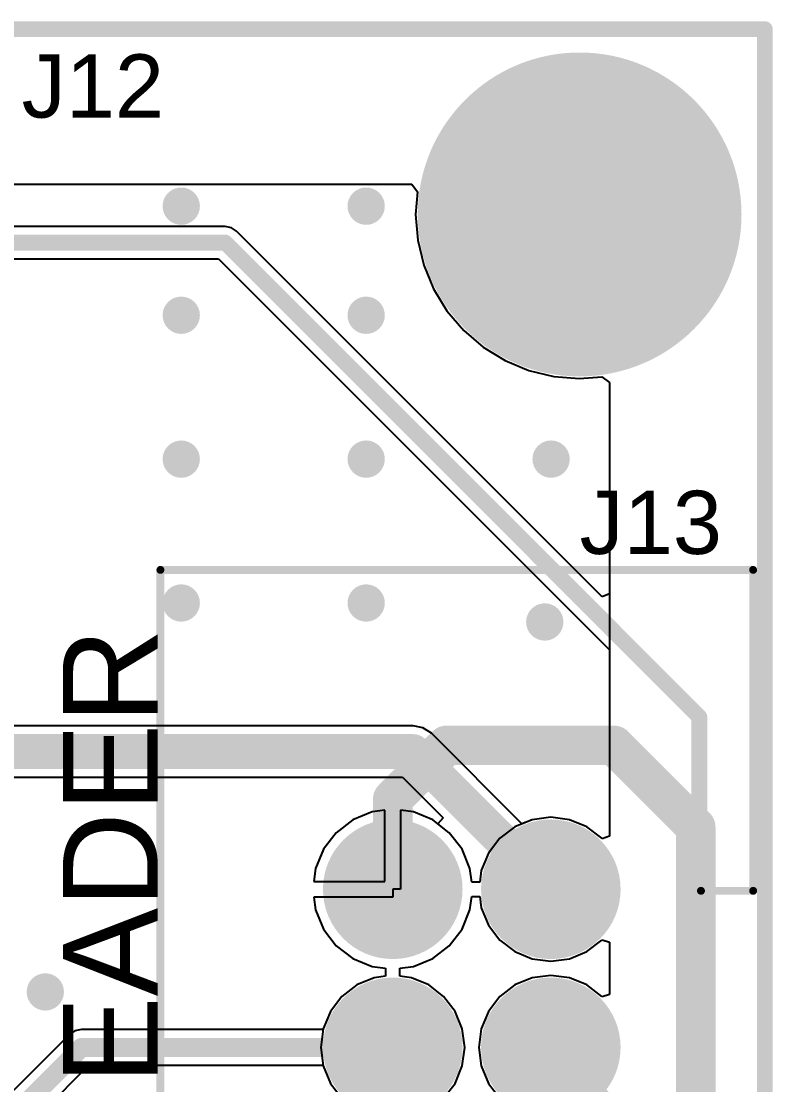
# Model space of a CAD drawing. Header units: millimetres. Extents: x -0.27 to 4.7, y -0.39 to 2.83.
# Drawn here: x 4.155 to 4.63, y 2.1 to 2.773 of the extents above; entities that cross this region are included whole.
import ezdxf

# ---------------------------------------------------------------- set-up
doc = ezdxf.new("R2010")
doc.units = ezdxf.units.MM
doc.header["$MEASUREMENT"] = 0
for name, color, linetype in [('BottomLayer', 5, 'Continuous'), ('BottomSolder', 6, 'Continuous'), ('Mechanical2', 216, 'Continuous'), ('MultiLayer', 9, 'Continuous'), ('PadHoleLayer', 156, 'Continuous'), ('TopLayer', 1, 'Continuous'), ('TopOverlay', 2, 'Continuous'), ('TopSolder', 216, 'Continuous'), ('ViaHoleLayer', 16, 'Continuous')]:
    doc.layers.add(name, color=color, linetype=linetype)
doc.styles.add('Arial', font='', dxfattribs={"height": 0.2})
doc.styles.get('Arial').set_extended_font_data('Arial')

# ---------------------------------------------------------------- blocks, each defined once
blk = doc.blocks.new('BH254V_6P_122')
at = {"layer": 'BottomLayer'}
h = blk.add_hatch(color=5, dxfattribs=at)
edge = h.paths.add_edge_path()
edge.add_arc((-0.1, 0.05), 0.0401575, 0, 360)
h = blk.add_hatch(color=5, dxfattribs=at)
edge = h.paths.add_edge_path()
edge.add_arc((0, 0.05), 0.0401575, 0, 360)
h = blk.add_hatch(color=5, dxfattribs=at)
edge = h.paths.add_edge_path()
edge.add_arc((0.1, 0.05), 0.0401575, 0, 360)
blk.add_hatch(color=5, dxfattribs=at).paths.add_polyline_path([(-0.1401575, -0.0098425), (-0.0598425, -0.0098425), (-0.0598425, -0.0901575), (-0.1401575, -0.0901575)])
h = blk.add_hatch(color=5, dxfattribs=at)
edge = h.paths.add_edge_path()
edge.add_arc((0, -0.05), 0.0401575, 0, 360)
h = blk.add_hatch(color=5, dxfattribs=at)
edge = h.paths.add_edge_path()
edge.add_arc((0.1, -0.05), 0.0401575, 0, 360)
at = {"layer": 'BottomSolder'}
h = blk.add_hatch(color=6, dxfattribs=at)
edge = h.paths.add_edge_path()
edge.add_arc((-0.1, 0.05), 0.0441575, 0, 360)
h = blk.add_hatch(color=6, dxfattribs=at)
edge = h.paths.add_edge_path()
edge.add_arc((0, 0.05), 0.0441575, 0, 360)
h = blk.add_hatch(color=6, dxfattribs=at)
edge = h.paths.add_edge_path()
edge.add_arc((0.1, 0.05), 0.0441575, 0, 360)
blk.add_hatch(color=6, dxfattribs=at).paths.add_polyline_path([(-0.1441575, -0.0058425), (-0.0558425, -0.0058425), (-0.0558425, -0.0941575), (-0.1441575, -0.0941575)])
h = blk.add_hatch(color=6, dxfattribs=at)
edge = h.paths.add_edge_path()
edge.add_arc((0, -0.05), 0.0441575, 0, 360)
h = blk.add_hatch(color=6, dxfattribs=at)
edge = h.paths.add_edge_path()
edge.add_arc((0.1, -0.05), 0.0441575, 0, 360)
at = {"layer": 'MultiLayer'}
h = blk.add_hatch(color=9, dxfattribs=at)
edge = h.paths.add_edge_path()
edge.add_arc((-0.1, 0.05), 0.0401575, 0, 360)
h = blk.add_hatch(color=9, dxfattribs=at)
edge = h.paths.add_edge_path()
edge.add_arc((0, 0.05), 0.0401575, 0, 360)
h = blk.add_hatch(color=9, dxfattribs=at)
edge = h.paths.add_edge_path()
edge.add_arc((0.1, 0.05), 0.0401575, 0, 360)
blk.add_hatch(color=9, dxfattribs=at).paths.add_polyline_path([(-0.1401575, -0.0098425), (-0.0598425, -0.0098425), (-0.0598425, -0.0901575), (-0.1401575, -0.0901575)])
h = blk.add_hatch(color=9, dxfattribs=at)
edge = h.paths.add_edge_path()
edge.add_arc((0, -0.05), 0.0401575, 0, 360)
h = blk.add_hatch(color=9, dxfattribs=at)
edge = h.paths.add_edge_path()
edge.add_arc((0.1, -0.05), 0.0401575, 0, 360)
at = {"layer": 'PadHoleLayer'}
h = blk.add_hatch(color=156, dxfattribs=at)
edge = h.paths.add_edge_path()
edge.add_arc((-0.1, 0.05), 0.0200787, 0, 360)
h = blk.add_hatch(color=156, dxfattribs=at)
edge = h.paths.add_edge_path()
edge.add_arc((0, 0.05), 0.0200787, 0, 360)
h = blk.add_hatch(color=156, dxfattribs=at)
edge = h.paths.add_edge_path()
edge.add_arc((0.1, 0.05), 0.0200787, 0, 360)
h = blk.add_hatch(color=156, dxfattribs=at)
edge = h.paths.add_edge_path()
edge.add_arc((-0.1, -0.05), 0.0200787, 0, 360)
h = blk.add_hatch(color=156, dxfattribs=at)
edge = h.paths.add_edge_path()
edge.add_arc((0, -0.05), 0.0200787, 0, 360)
h = blk.add_hatch(color=156, dxfattribs=at)
edge = h.paths.add_edge_path()
edge.add_arc((0.1, -0.05), 0.0200787, 0, 360)
at = {"layer": 'TopLayer'}
h = blk.add_hatch(color=1, dxfattribs=at)
edge = h.paths.add_edge_path()
edge.add_arc((-0.1, 0.05), 0.0401575, 0, 360)
h = blk.add_hatch(color=1, dxfattribs=at)
edge = h.paths.add_edge_path()
edge.add_arc((0, 0.05), 0.0401575, 0, 360)
h = blk.add_hatch(color=1, dxfattribs=at)
edge = h.paths.add_edge_path()
edge.add_arc((0.1, 0.05), 0.0401575, 0, 360)
blk.add_hatch(color=1, dxfattribs=at).paths.add_polyline_path([(-0.1401575, -0.0098425), (-0.0598425, -0.0098425), (-0.0598425, -0.0901575), (-0.1401575, -0.0901575)])
h = blk.add_hatch(color=1, dxfattribs=at)
edge = h.paths.add_edge_path()
edge.add_arc((0, -0.05), 0.0401575, 0, 360)
h = blk.add_hatch(color=1, dxfattribs=at)
edge = h.paths.add_edge_path()
edge.add_arc((0.1, -0.05), 0.0401575, 0, 360)
at = {"layer": 'TopOverlay'}
blk.add_hatch(color=2, dxfattribs=at).paths.add_polyline_path([(-0.0955, -0.103), (-0.107, -0.103), (-0.107, -0.1105), (-0.0955, -0.1105)])
at = {"layer": 'TopSolder'}
h = blk.add_hatch(color=216, dxfattribs=at)
edge = h.paths.add_edge_path()
edge.add_arc((-0.1, 0.05), 0.0441575, 0, 360)
h = blk.add_hatch(color=216, dxfattribs=at)
edge = h.paths.add_edge_path()
edge.add_arc((0, 0.05), 0.0441575, 0, 360)
h = blk.add_hatch(color=216, dxfattribs=at)
edge = h.paths.add_edge_path()
edge.add_arc((0.1, 0.05), 0.0441575, 0, 360)
blk.add_hatch(color=216, dxfattribs=at).paths.add_polyline_path([(-0.1441575, -0.0058425), (-0.0558425, -0.0058425), (-0.0558425, -0.0941575), (-0.1441575, -0.0941575)])
h = blk.add_hatch(color=216, dxfattribs=at)
edge = h.paths.add_edge_path()
edge.add_arc((0, -0.05), 0.0441575, 0, 360)
h = blk.add_hatch(color=216, dxfattribs=at)
edge = h.paths.add_edge_path()
edge.add_arc((0.1, -0.05), 0.0441575, 0, 360)
at = {"layer": 'TopOverlay', "const_width": 0.005}
for points in [[(-0.301, 0.197), (-0.301, -0.178)], [(-0.301, 0.197), (0.302, 0.197)], [(0.302, 0.197), (0.302, -0.178)], [(-0.101, -0.1), (-0.112, -0.111)], [(-0.101, -0.1), (-0.09, -0.111)], [(-0.112, -0.111), (-0.09, -0.111)], [(-0.1, -0.145), (-0.1, -0.178)], [(-0.1, -0.145), (0.099, -0.145)], [(0.099, -0.145), (0.099, -0.178)], [(-0.301, -0.178), (-0.1, -0.178)], [(0.099, -0.178), (0.302, -0.178)]]:
    blk.add_lwpolyline(points, dxfattribs=at)
at = {"layer": 'TopOverlay', "const_width": 0.0025}
for points in [[(-0.30225, 0.197, 1), (-0.29975, 0.197, 1)], [(-0.30225, 0.197, 1), (-0.29975, 0.197, 1)], [(0.30075, 0.197, 1), (0.30325, 0.197, 1)], [(0.30075, 0.197, 1), (0.30325, 0.197, 1)], [(-0.10225, -0.1, 1), (-0.09975, -0.1, 1)], [(-0.10225, -0.1, 1), (-0.09975, -0.1, 1)], [(-0.11325, -0.111, 1), (-0.11075, -0.111, 1)], [(-0.11325, -0.111, 1), (-0.11075, -0.111, 1)], [(-0.09125, -0.111, 1), (-0.08875, -0.111, 1)], [(-0.09125, -0.111, 1), (-0.08875, -0.111, 1)], [(-0.10125, -0.145, 1), (-0.09875, -0.145, 1)], [(-0.10125, -0.145, 1), (-0.09875, -0.145, 1)], [(0.09775, -0.145, 1), (0.10025, -0.145, 1)], [(0.09775, -0.145, 1), (0.10025, -0.145, 1)], [(-0.30225, -0.178, 1), (-0.29975, -0.178, 1)], [(-0.30225, -0.178, 1), (-0.29975, -0.178, 1)], [(-0.10125, -0.178, 1), (-0.09875, -0.178, 1)], [(-0.10125, -0.178, 1), (-0.09875, -0.178, 1)], [(0.09775, -0.178, 1), (0.10025, -0.178, 1)], [(0.09775, -0.178, 1), (0.10025, -0.178, 1)], [(0.30075, -0.178, 1), (0.30325, -0.178, 1)], [(0.30075, -0.178, 1), (0.30325, -0.178, 1)]]:
    blk.add_lwpolyline(points, format="xyb", close=True, dxfattribs=at)

msp = doc.modelspace()

# ---------------------------------------------------------------- hatches: boundary and pattern name
at = {"layer": 'BottomLayer'}
h = msp.add_hatch(color=5, dxfattribs=at)
edge = h.paths.add_edge_path()
edge.add_arc((4.5080542, 2.6507712), 0.0984252, 0, 360)
h = msp.add_hatch(color=5, dxfattribs=at)
edge = h.paths.add_edge_path()
edge.add_arc((4.256, 2.656), 0.011811, 0, 360)
h = msp.add_hatch(color=5, dxfattribs=at)
edge = h.paths.add_edge_path()
edge.add_arc((4.373, 2.656), 0.011811, 0, 360)
h = msp.add_hatch(color=5, dxfattribs=at)
edge = h.paths.add_edge_path()
edge.add_arc((4.256, 2.587), 0.011811, 0, 360)
h = msp.add_hatch(color=5, dxfattribs=at)
edge = h.paths.add_edge_path()
edge.add_arc((4.373, 2.587), 0.011811, 0, 360)
h = msp.add_hatch(color=5, dxfattribs=at)
edge = h.paths.add_edge_path()
edge.add_arc((4.256, 2.496), 0.011811, 0, 360)
h = msp.add_hatch(color=5, dxfattribs=at)
edge = h.paths.add_edge_path()
edge.add_arc((4.373, 2.496), 0.011811, 0, 360)
h = msp.add_hatch(color=5, dxfattribs=at)
edge = h.paths.add_edge_path()
edge.add_arc((4.49, 2.496), 0.011811, 0, 360)
h = msp.add_hatch(color=5, dxfattribs=at)
edge = h.paths.add_edge_path()
edge.add_arc((4.256, 2.405), 0.011811, 0, 360)
h = msp.add_hatch(color=5, dxfattribs=at)
edge = h.paths.add_edge_path()
edge.add_arc((4.373, 2.405), 0.011811, 0, 360)
h = msp.add_hatch(color=5, dxfattribs=at)
edge = h.paths.add_edge_path()
edge.add_arc((4.486, 2.393), 0.011811, 0, 360)
h = msp.add_hatch(color=5, dxfattribs=at)
edge = h.paths.add_edge_path()
edge.add_arc((4.17, 2.159), 0.011811, 0, 360)
at = {"layer": 'BottomSolder'}
h = msp.add_hatch(color=6, dxfattribs=at)
edge = h.paths.add_edge_path()
edge.add_arc((4.5080542, 2.6507712), 0.1024252, 0, 360)
h = msp.add_hatch(color=6, dxfattribs=at)
edge = h.paths.add_edge_path()
edge.add_arc((4.256, 2.656), 0.0059055, 0, 360)
h = msp.add_hatch(color=6, dxfattribs=at)
edge = h.paths.add_edge_path()
edge.add_arc((4.373, 2.656), 0.0059055, 0, 360)
h = msp.add_hatch(color=6, dxfattribs=at)
edge = h.paths.add_edge_path()
edge.add_arc((4.256, 2.587), 0.0059055, 0, 360)
h = msp.add_hatch(color=6, dxfattribs=at)
edge = h.paths.add_edge_path()
edge.add_arc((4.373, 2.587), 0.0059055, 0, 360)
h = msp.add_hatch(color=6, dxfattribs=at)
edge = h.paths.add_edge_path()
edge.add_arc((4.256, 2.496), 0.0059055, 0, 360)
h = msp.add_hatch(color=6, dxfattribs=at)
edge = h.paths.add_edge_path()
edge.add_arc((4.373, 2.496), 0.0059055, 0, 360)
h = msp.add_hatch(color=6, dxfattribs=at)
edge = h.paths.add_edge_path()
edge.add_arc((4.49, 2.496), 0.0059055, 0, 360)
h = msp.add_hatch(color=6, dxfattribs=at)
edge = h.paths.add_edge_path()
edge.add_arc((4.256, 2.405), 0.0059055, 0, 360)
h = msp.add_hatch(color=6, dxfattribs=at)
edge = h.paths.add_edge_path()
edge.add_arc((4.373, 2.405), 0.0059055, 0, 360)
h = msp.add_hatch(color=6, dxfattribs=at)
edge = h.paths.add_edge_path()
edge.add_arc((4.486, 2.393), 0.0059055, 0, 360)
h = msp.add_hatch(color=6, dxfattribs=at)
edge = h.paths.add_edge_path()
edge.add_arc((4.17, 2.159), 0.0059055, 0, 360)
at = {"layer": 'MultiLayer'}
h = msp.add_hatch(color=9, dxfattribs=at)
edge = h.paths.add_edge_path()
edge.add_arc((4.5080542, 2.6507712), 0.0984252, 0, 360)
at = {"layer": 'PadHoleLayer'}
h = msp.add_hatch(color=156, dxfattribs=at)
edge = h.paths.add_edge_path()
edge.add_arc((4.5080542, 2.6507712), 0.0610236, 0, 360)
at = {"layer": 'TopLayer'}
h = msp.add_hatch(color=1, dxfattribs=at)
edge = h.paths.add_edge_path()
edge.add_arc((4.5080542, 2.6507712), 0.0984252, 0, 360)
h = msp.add_hatch(color=1, dxfattribs=at)
edge = h.paths.add_edge_path()
edge.add_arc((4.256, 2.656), 0.011811, 0, 360)
h = msp.add_hatch(color=1, dxfattribs=at)
edge = h.paths.add_edge_path()
edge.add_arc((4.373, 2.656), 0.011811, 0, 360)
h = msp.add_hatch(color=1, dxfattribs=at)
edge = h.paths.add_edge_path()
edge.add_arc((4.256, 2.587), 0.011811, 0, 360)
h = msp.add_hatch(color=1, dxfattribs=at)
edge = h.paths.add_edge_path()
edge.add_arc((4.373, 2.587), 0.011811, 0, 360)
h = msp.add_hatch(color=1, dxfattribs=at)
edge = h.paths.add_edge_path()
edge.add_arc((4.256, 2.496), 0.011811, 0, 360)
h = msp.add_hatch(color=1, dxfattribs=at)
edge = h.paths.add_edge_path()
edge.add_arc((4.373, 2.496), 0.011811, 0, 360)
h = msp.add_hatch(color=1, dxfattribs=at)
edge = h.paths.add_edge_path()
edge.add_arc((4.49, 2.496), 0.011811, 0, 360)
h = msp.add_hatch(color=1, dxfattribs=at)
edge = h.paths.add_edge_path()
edge.add_arc((4.256, 2.405), 0.011811, 0, 360)
h = msp.add_hatch(color=1, dxfattribs=at)
edge = h.paths.add_edge_path()
edge.add_arc((4.373, 2.405), 0.011811, 0, 360)
h = msp.add_hatch(color=1, dxfattribs=at)
edge = h.paths.add_edge_path()
edge.add_arc((4.486, 2.393), 0.011811, 0, 360)
h = msp.add_hatch(color=1, dxfattribs=at)
edge = h.paths.add_edge_path()
edge.add_arc((4.17, 2.159), 0.011811, 0, 360)
at = {"layer": 'TopSolder'}
h = msp.add_hatch(color=216, dxfattribs=at)
edge = h.paths.add_edge_path()
edge.add_arc((4.5080542, 2.6507712), 0.1024252, 0, 360)
h = msp.add_hatch(color=216, dxfattribs=at)
edge = h.paths.add_edge_path()
edge.add_arc((4.256, 2.656), 0.0059055, 0, 360)
h = msp.add_hatch(color=216, dxfattribs=at)
edge = h.paths.add_edge_path()
edge.add_arc((4.373, 2.656), 0.0059055, 0, 360)
h = msp.add_hatch(color=216, dxfattribs=at)
edge = h.paths.add_edge_path()
edge.add_arc((4.256, 2.587), 0.0059055, 0, 360)
h = msp.add_hatch(color=216, dxfattribs=at)
edge = h.paths.add_edge_path()
edge.add_arc((4.373, 2.587), 0.0059055, 0, 360)
h = msp.add_hatch(color=216, dxfattribs=at)
edge = h.paths.add_edge_path()
edge.add_arc((4.256, 2.496), 0.0059055, 0, 360)
h = msp.add_hatch(color=216, dxfattribs=at)
edge = h.paths.add_edge_path()
edge.add_arc((4.373, 2.496), 0.0059055, 0, 360)
h = msp.add_hatch(color=216, dxfattribs=at)
edge = h.paths.add_edge_path()
edge.add_arc((4.49, 2.496), 0.0059055, 0, 360)
h = msp.add_hatch(color=216, dxfattribs=at)
edge = h.paths.add_edge_path()
edge.add_arc((4.256, 2.405), 0.0059055, 0, 360)
h = msp.add_hatch(color=216, dxfattribs=at)
edge = h.paths.add_edge_path()
edge.add_arc((4.373, 2.405), 0.0059055, 0, 360)
h = msp.add_hatch(color=216, dxfattribs=at)
edge = h.paths.add_edge_path()
edge.add_arc((4.486, 2.393), 0.0059055, 0, 360)
h = msp.add_hatch(color=216, dxfattribs=at)
edge = h.paths.add_edge_path()
edge.add_arc((4.17, 2.159), 0.0059055, 0, 360)
at = {"layer": 'ViaHoleLayer'}
h = msp.add_hatch(color=16, dxfattribs=at)
edge = h.paths.add_edge_path()
edge.add_arc((4.256, 2.656), 0.0059055, 0, 360)
h = msp.add_hatch(color=16, dxfattribs=at)
edge = h.paths.add_edge_path()
edge.add_arc((4.373, 2.656), 0.0059055, 0, 360)
h = msp.add_hatch(color=16, dxfattribs=at)
edge = h.paths.add_edge_path()
edge.add_arc((4.256, 2.587), 0.0059055, 0, 360)
h = msp.add_hatch(color=16, dxfattribs=at)
edge = h.paths.add_edge_path()
edge.add_arc((4.373, 2.587), 0.0059055, 0, 360)
h = msp.add_hatch(color=16, dxfattribs=at)
edge = h.paths.add_edge_path()
edge.add_arc((4.256, 2.496), 0.0059055, 0, 360)
h = msp.add_hatch(color=16, dxfattribs=at)
edge = h.paths.add_edge_path()
edge.add_arc((4.373, 2.496), 0.0059055, 0, 360)
h = msp.add_hatch(color=16, dxfattribs=at)
edge = h.paths.add_edge_path()
edge.add_arc((4.49, 2.496), 0.0059055, 0, 360)
h = msp.add_hatch(color=16, dxfattribs=at)
edge = h.paths.add_edge_path()
edge.add_arc((4.256, 2.405), 0.0059055, 0, 360)
h = msp.add_hatch(color=16, dxfattribs=at)
edge = h.paths.add_edge_path()
edge.add_arc((4.373, 2.405), 0.0059055, 0, 360)
h = msp.add_hatch(color=16, dxfattribs=at)
edge = h.paths.add_edge_path()
edge.add_arc((4.486, 2.393), 0.0059055, 0, 360)
h = msp.add_hatch(color=16, dxfattribs=at)
edge = h.paths.add_edge_path()
edge.add_arc((4.17, 2.159), 0.0059055, 0, 360)

# ---------------------------------------------------------------- linework, layer by layer
at = {"layer": 'BottomLayer'}
for p, q in [((3.9809801, 2.67), (4.4019303, 2.67)), ((4.4019303, 2.67), (4.405429, 2.6649999)), ((4.405429, 2.6649999), (4.4043092, 2.6507712)), ((4.4043092, 2.6507712), (4.4055865, 2.6345419)), ((4.2838226, 2.6431445), (3.9809801, 2.6431445)), ((4.2877244, 2.6423684), (4.2838226, 2.6431445)), ((4.2910322, 2.6401582), (4.2877244, 2.6423684)), ((4.5223806, 2.4088098), (4.2910322, 2.6401582)), ((4.4055865, 2.6345419), (4.4093868, 2.6187122)), ((3.9809801, 2.6227527), (4.2795993, 2.6227527)), ((4.2795993, 2.6227527), (4.527, 2.375352)), ((4.4093868, 2.6187122), (4.4156167, 2.603672)), ((4.4156167, 2.603672), (4.4241227, 2.5897914)), ((4.4241227, 2.5897914), (4.4346954, 2.5774124)), ((4.4346954, 2.5774124), (4.4470744, 2.5668397)), ((4.4470744, 2.5668397), (4.460955, 2.5583337)), ((4.460955, 2.5583337), (4.4759952, 2.5521038)), ((4.4759952, 2.5521038), (4.4918249, 2.5483035)), ((4.4918249, 2.5483035), (4.5080542, 2.5470262)), ((4.5080542, 2.5470262), (4.522, 2.5481238)), ((4.522, 2.5481238), (4.527, 2.5445031)), ((4.527, 2.5445031), (4.527, 2.4107233)), ((4.527, 2.4107233), (4.5223806, 2.4088098)), ((4.527, 2.375352), (4.527, 2.2574549)), ((4.4027145, 2.3273703), (3.7636881, 2.3273703)), ((4.4089574, 2.3261285), (4.4027145, 2.3273703)), ((4.4142499, 2.3225922), (4.4089574, 2.3261285)), ((4.4715741, 2.265268), (4.4142499, 2.3225922)), ((3.7636881, 2.2947433), (4.3959572, 2.2947433)), ((4.3959572, 2.2947433), (4.4216474, 2.2690531)), ((4.3848226, 2.2738806), (4.3767289, 2.2728151)), ((4.3848226, 2.2289486), (4.3848226, 2.2738806)), ((4.4029163, 2.2728151), (4.3948226, 2.2738806)), ((4.3948226, 2.2738806), (4.3948226, 2.2239486)), ((4.3645274, 2.2677611), (4.3540499, 2.2597213)), ((4.3767289, 2.2728151), (4.3645274, 2.2677611)), ((4.4151178, 2.2677611), (4.4029163, 2.2728151)), ((4.4183436, 2.2652858), (4.4151178, 2.2677611)), ((4.4216474, 2.2690531), (4.4183436, 2.2652858)), ((4.4780341, 2.2679438), (4.4715741, 2.265268)), ((4.4898226, 2.2694958), (4.4780341, 2.2679438)), ((4.5016111, 2.2679438), (4.4898226, 2.2694958)), ((4.5125962, 2.2633936), (4.5016111, 2.2679438)), ((4.5220293, 2.2561553), (4.5125962, 2.2633936)), ((4.3540499, 2.2597213), (4.3460101, 2.2492438)), ((4.5222653, 2.2558477), (4.5220293, 2.2561553)), ((4.527, 2.2574549), (4.5222653, 2.2558477)), ((4.3460101, 2.2492438), (4.3409561, 2.2370423)), ((4.3409561, 2.2370423), (4.3398906, 2.2289486)), ((4.3398906, 2.2289486), (4.3848226, 2.2289486)), ((4.3948226, 2.2239486), (4.3898226, 2.2239486)), ((4.3898226, 2.2239486), (4.3898226, 2.2189486)), ((4.3898226, 2.2189486), (4.3398906, 2.2189486)), ((4.3398906, 2.2189486), (4.3409561, 2.2108549)), ((4.4386891, 2.2108549), (4.4398226, 2.2194646)), ((4.4398226, 2.2194646), (4.4448657, 2.2194646)), ((4.4448657, 2.2194646), (4.4458274, 2.2121601)), ((4.3409561, 2.2108549), (4.3460101, 2.1986534)), ((4.4336351, 2.1986534), (4.4386891, 2.2108549)), ((4.4458274, 2.2121601), (4.4503776, 2.201175)), ((4.4503776, 2.201175), (4.4576159, 2.1917419)), ((4.3460101, 2.1986534), (4.3540499, 2.1881759)), ((4.4255953, 2.1881759), (4.4336351, 2.1986534)), ((4.3540499, 2.1881759), (4.3645274, 2.1801361)), ((4.4151178, 2.1801361), (4.4255953, 2.1881759)), ((4.4576159, 2.1917419), (4.467049, 2.1845036)), ((4.5125962, 2.1845036), (4.5220293, 2.1917419)), ((4.5220293, 2.1917419), (4.5222653, 2.1920495)), ((4.5222653, 2.1920495), (4.527, 2.1904423)), ((4.527, 2.1904423), (4.527, 2.1574549)), ((4.3645274, 2.1801361), (4.3767289, 2.1750821)), ((4.4029163, 2.1750821), (4.4151178, 2.1801361)), ((4.467049, 2.1845036), (4.4780341, 2.1799534)), ((4.4780341, 2.1799534), (4.4898226, 2.1784014)), ((4.4898226, 2.1784014), (4.5016111, 2.1799534)), ((4.5016111, 2.1799534), (4.5125962, 2.1845036)), ((4.3767289, 2.1750821), (4.3853386, 2.1739486)), ((4.3853386, 2.1739486), (4.3853386, 2.1689055)), ((4.3943066, 2.1739486), (4.4029163, 2.1750821)), ((4.3943066, 2.1689055), (4.3943066, 2.1739486)), ((4.3780341, 2.1679438), (4.367049, 2.1633936)), ((4.3853386, 2.1689055), (4.3780341, 2.1679438)), ((4.4016111, 2.1679438), (4.3943066, 2.1689055)), ((4.4125962, 2.1633936), (4.4016111, 2.1679438)), ((4.4780341, 2.1679438), (4.467049, 2.1633936)), ((4.4898226, 2.1694958), (4.4780341, 2.1679438)), ((4.5016111, 2.1679438), (4.4898226, 2.1694958)), ((4.5125962, 2.1633936), (4.5016111, 2.1679438)), ((4.367049, 2.1633936), (4.3576159, 2.1561553)), ((4.4220293, 2.1561553), (4.4125962, 2.1633936)), ((4.467049, 2.1633936), (4.4576159, 2.1561553)), ((4.5220293, 2.1561553), (4.5125962, 2.1633936)), ((4.3576159, 2.1561553), (4.3503776, 2.1467222)), ((4.4292676, 2.1467222), (4.4220293, 2.1561553)), ((4.4576159, 2.1561553), (4.4503776, 2.1467222)), ((4.5222654, 2.1558477), (4.5220293, 2.1561553)), ((4.527, 2.1574549), (4.5222654, 2.1558477)), ((4.3503776, 2.1467222), (4.3458274, 2.1357371)), ((4.4338178, 2.1357371), (4.4292676, 2.1467222)), ((4.4503776, 2.1467222), (4.4458274, 2.1357371)), ((4.1886566, 2.1343104), (4.185018, 2.1318792)), ((4.1929486, 2.1351642), (4.1886566, 2.1343104)), ((4.1929491, 2.1351641), (4.1929486, 2.1351642)), ((4.345752, 2.1351641), (4.1929491, 2.1351641)), ((4.3458274, 2.1357371), (4.345752, 2.1351641)), ((4.4353698, 2.1239486), (4.4338178, 2.1357371)), ((4.4458274, 2.1357371), (4.4442754, 2.1239486)), ((4.1850178, 2.1318789), (3.9106575, 1.8575187)), ((4.185018, 2.1318792), (4.1850178, 2.1318789)), ((4.4338178, 2.1121601), (4.4353698, 2.1239486)), ((4.4442754, 2.1239486), (4.4458274, 2.1121601)), ((3.9930767, 1.9082155), (4.1975942, 2.1127331)), ((4.1975942, 2.1127331), (4.345752, 2.1127331)), ((4.345752, 2.1127331), (4.3458274, 2.1121601)), ((4.3458274, 2.1121601), (4.3503776, 2.101175)), ((4.4292676, 2.101175), (4.4338178, 2.1121601)), ((4.4458274, 2.1121601), (4.4503776, 2.101175)), ((4.3503776, 2.101175), (4.3576159, 2.0917419)), ((4.4220293, 2.0917419), (4.4292676, 2.101175)), ((4.4503776, 2.101175), (4.4576159, 2.0917419))]:
    msp.add_line(p, q, dxfattribs=at)
for points, const_width in [([(3.9358226, 2.6329486), (4.2838226, 2.6329486)], 0.01), ([(4.2838226, 2.6329486), (4.5838226, 2.3329486)], 0.01), ([(4.5838226, 1.895), (4.5838226, 2.3329486)], 0.01), ([(3.7569308, 2.3110568), (4.4027145, 2.3110568)], 0.022), ([(4.4027145, 2.3110568), (4.4898226, 2.2239487)], 0.022), ([(4.4898225, 2.2239487), (4.4898226, 2.2239486)], 0.022), ([(4.4898225, 2.2239484), (4.4898226, 2.2239486)], 0.022), ([(3.7708226, 1.7018226), (4.1929486, 2.1239486)], 0.012), ([(4.1929486, 2.1239486), (4.3898226, 2.1239486)], 0.012), ([(4.4898226, 2.1239486), (4.5498226, 2.0639486)], 0.012)]:
    msp.add_lwpolyline(points, dxfattribs=dict(at, const_width=const_width))
for points, const_width in [([(4.2813226, 2.6329486, 1), (4.2863226, 2.6329486, 1)], 0.005), ([(4.2813226, 2.6329486, 1), (4.2863226, 2.6329486, 1)], 0.005), ([(4.5813226, 2.3329486, 1), (4.5863226, 2.3329486, 1)], 0.005), ([(4.5813226, 2.3329486, 1), (4.5863226, 2.3329486, 1)], 0.005), ([(4.3972145, 2.3110568, 1), (4.4082145, 2.3110568, 1)], 0.011), ([(4.3972145, 2.3110568, 1), (4.4082145, 2.3110568, 1)], 0.011), ([(4.4843225, 2.2239487, 1), (4.4953225, 2.2239487, 1)], 0.011), ([(4.4843225, 2.2239484, 1), (4.4953225, 2.2239484, 1)], 0.011), ([(4.4843226, 2.2239487, 1), (4.4953226, 2.2239487, 1)], 0.011), ([(4.4843226, 2.2239486, 1), (4.4953226, 2.2239486, 1)], 0.011), ([(4.4843226, 2.2239486, 1), (4.4953226, 2.2239486, 1)], 0.011), ([(4.1899486, 2.1239486, 1), (4.1959486, 2.1239486, 1)], 0.006), ([(4.1899486, 2.1239486, 1), (4.1959486, 2.1239486, 1)], 0.006), ([(4.3868226, 2.1239486, 1), (4.3928226, 2.1239486, 1)], 0.006), ([(4.4868226, 2.1239486, 1), (4.4928226, 2.1239486, 1)], 0.006)]:
    msp.add_lwpolyline(points, format="xyb", close=True, dxfattribs=dict(at, const_width=const_width))
at = {"layer": 'Mechanical2', "const_width": 0.01}
for points in [[(-0.1171772, 2.7679486), (4.625232, 2.7679486)], [(4.625232, 2.7679486), (4.6252322, -0.122)]]:
    msp.add_lwpolyline(points, dxfattribs=at)
at = {"layer": 'Mechanical2', "const_width": 0.005}
msp.add_lwpolyline([(4.622732, 2.7679486, 1), (4.627732, 2.7679486, 1)], format="xyb", close=True, dxfattribs=at)
msp.add_lwpolyline([(4.622732, 2.7679486, 1), (4.627732, 2.7679486, 1)], format="xyb", close=True, dxfattribs=at)
at = {"layer": 'TopLayer'}
for p, q in [((4.0763124, 2.67), (4.4019303, 2.67)), ((4.4019303, 2.67), (4.405429, 2.6649999)), ((4.405429, 2.6649999), (4.4043092, 2.6507712)), ((4.4043092, 2.6507712), (4.4055865, 2.6345419)), ((4.4055865, 2.6345419), (4.4093868, 2.6187122)), ((4.4093868, 2.6187122), (4.4156167, 2.603672)), ((4.4156167, 2.603672), (4.4241227, 2.5897914)), ((4.4241227, 2.5897914), (4.4346954, 2.5774124)), ((4.4346954, 2.5774124), (4.4470744, 2.5668397)), ((4.4470744, 2.5668397), (4.460955, 2.5583337)), ((4.460955, 2.5583337), (4.4759952, 2.5521038)), ((4.4759952, 2.5521038), (4.4918249, 2.5483035)), ((4.4918249, 2.5483035), (4.5080542, 2.5470262)), ((4.5080542, 2.5470262), (4.522, 2.5481238)), ((4.522, 2.5481238), (4.527, 2.5445031)), ((4.527, 2.5445031), (4.527, 2.2574549)), ((4.3848226, 2.2738806), (4.3767289, 2.2728151)), ((4.3848226, 2.2289486), (4.3848226, 2.2738806)), ((4.4029163, 2.2728151), (4.3948226, 2.2738806)), ((4.3948226, 2.2738806), (4.3948226, 2.2239486)), ((4.3645274, 2.2677611), (4.3540499, 2.2597213)), ((4.3767289, 2.2728151), (4.3645274, 2.2677611)), ((4.4151178, 2.2677611), (4.4029163, 2.2728151)), ((4.4255953, 2.2597213), (4.4151178, 2.2677611)), ((4.4780341, 2.2679438), (4.467049, 2.2633936)), ((4.4898226, 2.2694958), (4.4780341, 2.2679438)), ((4.5016111, 2.2679438), (4.4898226, 2.2694958)), ((4.5125962, 2.2633936), (4.5016111, 2.2679438)), ((4.467049, 2.2633936), (4.4576159, 2.2561553)), ((4.5220293, 2.2561553), (4.5125962, 2.2633936)), ((4.3540499, 2.2597213), (4.3460101, 2.2492438)), ((4.4336351, 2.2492438), (4.4255953, 2.2597213)), ((4.4576159, 2.2561553), (4.4503776, 2.2467222)), ((4.5222653, 2.2558477), (4.5220293, 2.2561553)), ((4.527, 2.2574549), (4.5222653, 2.2558477)), ((4.3460101, 2.2492438), (4.3409561, 2.2370423)), ((4.4386891, 2.2370423), (4.4336351, 2.2492438)), ((4.4503776, 2.2467222), (4.4458274, 2.2357371)), ((4.3409561, 2.2370423), (4.3398906, 2.2289486)), ((4.4398226, 2.2284326), (4.4386891, 2.2370423)), ((4.4458274, 2.2357371), (4.4448657, 2.2284326)), ((4.3398906, 2.2289486), (4.3848226, 2.2289486)), ((4.4448657, 2.2284326), (4.4398226, 2.2284326)), ((4.3948226, 2.2239486), (4.3898226, 2.2239486)), ((4.3898226, 2.2239486), (4.3898226, 2.2189486)), ((4.3898226, 2.2189486), (4.3398906, 2.2189486)), ((4.3398906, 2.2189486), (4.3409561, 2.2108549)), ((4.3409561, 2.2108549), (4.3460101, 2.1986534)), ((4.3460101, 2.1986534), (4.3540499, 2.1881759)), ((4.3540499, 2.1881759), (4.3645274, 2.1801361)), ((4.3645274, 2.1801361), (4.3767289, 2.1750821)), ((4.3767289, 2.1750821), (4.3853386, 2.1739486)), ((4.3853386, 2.1739486), (4.3853386, 2.1689055)), ((4.3780341, 2.1679438), (4.367049, 2.1633936)), ((4.3853386, 2.1689055), (4.3780341, 2.1679438)), ((4.367049, 2.1633936), (4.3576159, 2.1561553)), ((4.3576159, 2.1561553), (4.3503776, 2.1467222)), ((4.3503776, 2.1467222), (4.3458274, 2.1357371)), ((4.3458274, 2.1357371), (4.3442754, 2.1239486)), ((4.3442754, 2.1239486), (4.3458274, 2.1121601)), ((4.3458274, 2.1121601), (4.3503776, 2.101175)), ((4.3503776, 2.101175), (4.3576159, 2.0917419))]:
    msp.add_line(p, q, dxfattribs=at)
at = {"layer": 'TopLayer', "const_width": 0.025}
for points in [[(4.3898226, 2.2809486), (4.4238226, 2.3149486)], [(4.4238226, 2.3149486), (4.5298226, 2.3149486)], [(4.5298226, 2.3149486), (4.5815278, 2.2632434)], [(4.3898226, 2.2239486), (4.3898226, 2.2809486)], [(4.5815278, 1.812), (4.5815278, 2.2632434)]]:
    msp.add_lwpolyline(points, dxfattribs=at)
at = {"layer": 'TopLayer', "const_width": 0.0125}
for points in [[(4.4175726, 2.3149486, 1), (4.4300726, 2.3149486, 1)], [(4.4175726, 2.3149486, 1), (4.4300726, 2.3149486, 1)], [(4.5235726, 2.3149486, 1), (4.5360726, 2.3149486, 1)], [(4.5235726, 2.3149486, 1), (4.5360726, 2.3149486, 1)], [(4.3835726, 2.2809486, 1), (4.3960726, 2.2809486, 1)], [(4.3835726, 2.2809486, 1), (4.3960726, 2.2809486, 1)], [(4.5752778, 2.2632434, 1), (4.5877778, 2.2632434, 1)], [(4.5752778, 2.2632434, 1), (4.5877778, 2.2632434, 1)], [(4.3835726, 2.2239486, 1), (4.3960726, 2.2239486, 1)]]:
    msp.add_lwpolyline(points, format="xyb", close=True, dxfattribs=at)

# ---------------------------------------------------------------- block references
at = {"rotation": 90}
msp.add_blockref('BH254V_6P_122', (4.4398226, 2.1239486), dxfattribs=at)

# ---------------------------------------------------------------- texts
at = {"layer": 'TopOverlay', "style": 'Arial'}
for s, p in [('J12', (4.1550162, 2.7120065)), ('J13', (4.5080162, 2.4360065))]:
    msp.add_text(s, height=0.04, dxfattribs=at).set_placement(p)
msp.add_text('ICSP HEADER', height=0.06, rotation=90, dxfattribs=at).set_placement((4.2411011, 1.8209486))

doc.saveas('drawing.dxf')
